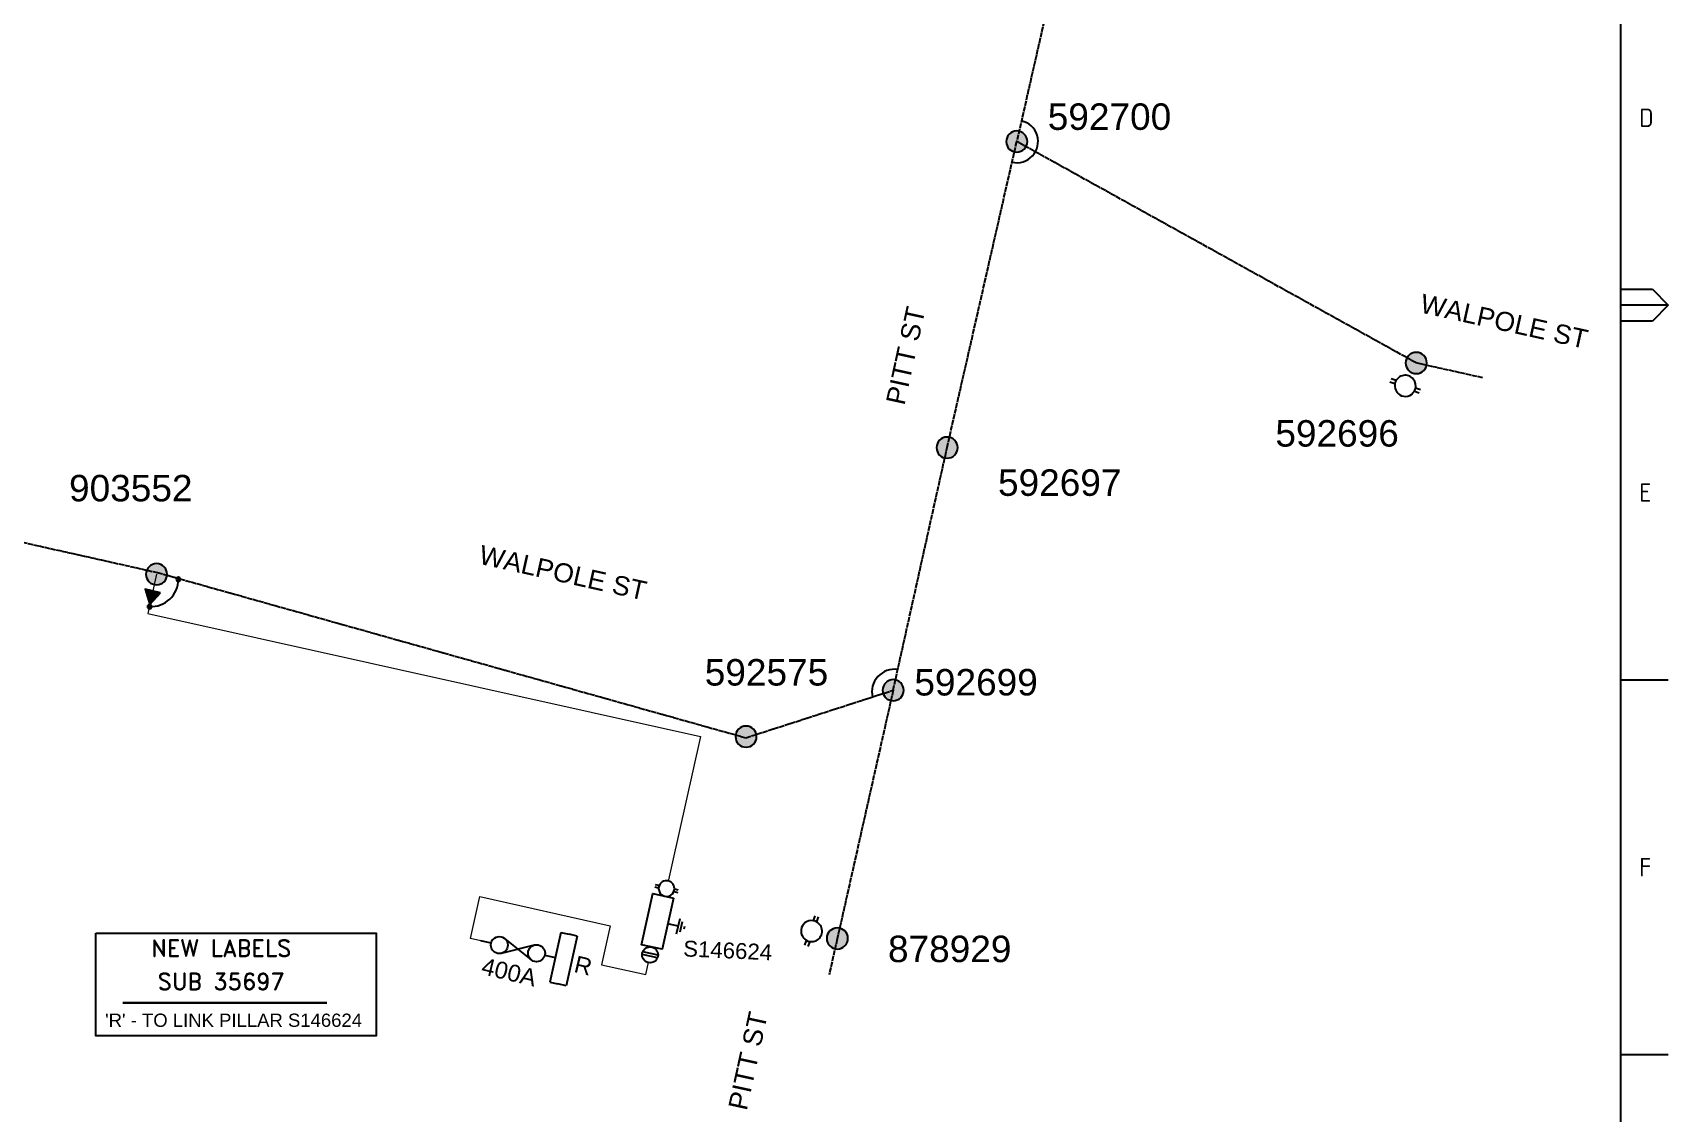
# Paper-space layout 'Sheet (2)' of a CAD drawing. Header units: metres. Extents: x -30 to 845, y -5 to 581.
# Drawn here: x 536 to 844.8, y 135.2 to 339.2 of the extents above; entities that cross this region are included whole.
import ezdxf
from ezdxf.enums import TextEntityAlignment as Align

# ---------------------------------------------------------------- set-up
doc = ezdxf.new("R2010")
doc.units = ezdxf.units.M
doc.linetypes.add('Cable Exist OH', pattern=[1, 1, 0])
doc.layers.get('0').update_dxf_attribs({"color": 6})
for name, color, linetype in [('_User Miscellaneous1', 7, 'Continuous'), ('_User Miscellaneous6', 7, 'Continuous'), ('Equip_LV_EXT', 7, 'Continuous'), ('Equip_LV_NEW', 2, 'Continuous'), ('Equip_SP_LV_EXT', 7, 'Continuous'), ('Mains_LV_EXT', 7, 'Continuous'), ('Mains_LV_NEW_T84', 2, 'Continuous'), ('Notes', 7, 'Continuous'), ('Notes_SP_MISC', 7, 'Continuous'), ('SupportsOH_SP_TR_HV_LV_SL_EXT', 7, 'Continuous')]:
    doc.layers.add(name, color=color, linetype=linetype)
doc.layers.add('Cadastre Roads_SP_EXT', color=7, linetype='Continuous', lineweight=5)
doc.styles.add('Elec', font='romand__.ttf')
doc.styles.add('iecISOCP', font='isocp.shx')
doc.styles.add('POLE_LABEL', font='arial.ttf')
doc.styles.get("Standard").update_dxf_attribs({"font": 'arial.ttf'})
doc.linetypes.add('Cable New UG', pattern='A,7,-0.25,["x",Standard,S=2,R=0,X=0.2,Y=-0.8],-2.1', length=9.35)
doc.linetypes.add('IE Trench HV', pattern='A,7,-0.2,["/",Standard,S=3,R=0,X=0.6,Y=-1.4],-2.5', length=9.7)

# ---------------------------------------------------------------- blocks, each defined once
blk = doc.blocks.new('A1_FRAME_TITLE')
at = {"layer": 'Notes', "color": 3, "linetype": 'Continuous'}
blk.add_line((844.88, 5.97), (844.88, 574.39), dxfattribs=at)
at = {"layer": 'Notes', "linetype": 'Continuous'}
for p, q in [((844.88, 293.18), (850.87, 293.18)), ((850.87, 293.18), (853.87, 290.18)), ((853.87, 290.18), (844.87, 290.18)), ((850.87, 287.18), (844.88, 287.18)), ((853.87, 290.18), (850.87, 287.18)), ((844.87, 219.43), (853.87, 219.43)), ((844.87, 148.68), (853.87, 148.68))]:
    blk.add_line(p, q, dxfattribs=at)
at = {"layer": 'Notes', "color": 7, "style": 'iecISOCP'}
for s, p in [('D', (848.39, 323.81)), ('E', (848.39, 253.06)), ('F', (848.39, 182.31))]:
    blk.add_text(s, height=3.5, dxfattribs=at).set_placement(p)
at = {"layer": 'Notes', "color": 7, "style": 'iecISOCP', "flags": 8}
blk.add_attdef('VERSION_NO', text='', height=2.5, rotation=90, dxfattribs=at).set_placement((302.04, 43.81), align=Align.MIDDLE_CENTER)
at = {"layer": 'Notes', "color": 7, "style": 'iecISOCP'}
for tag, p in [('CAP_NO', (513.19, 43.46)), ('IE_NUM', (513.05, 37.81)), ('REF_No_1', (335.24, 32.31)), ('REF_1', (362.52, 32.31)), ('GEN_WO', (441.71, 31.76)), ('HV_SWITCH', (513.46, 32.16)), ('REF_No_2', (335.24, 26.31)), ('REF_2', (362.52, 26.31)), ('OH_WO', (441.71, 25.81)), ('UBD_REF', (513.05, 25.83)), ('REF_No_3', (335.24, 20.31)), ('REF_3', (362.52, 20.31)), ('UG_WO', (441.71, 20.05)), ('GIS_MAP_No', (513.05, 20.04)), ('REF_No_4', (335.24, 14.31)), ('REF_4', (362.52, 14.31)), ('SUB_WO', (441.71, 13.81)), ('HV_OP_DIAG', (513.33, 14.2)), ('LGA', (512.95, 7.78))]:
    blk.add_attdef(tag, p, '', height=2.5, dxfattribs=at)
for tag, p in [('scale', (567.76, 33.27)), ('DRAWN', (567.76, 24.93)), ('DATE', (567.76, 16.88)), ('CHD', (567.76, 8.37)), ('DESIGN', (605.62, 9.15))]:
    blk.add_attdef(tag, text='', height=2.5, dxfattribs=at).set_placement(p, align=Align.CENTER)
at = {"layer": 'Notes', "color": 4, "style": 'iecISOCP'}
blk.add_attdef('NUM', text='', height=7, dxfattribs=at).set_placement((812.88, 20.12), align=Align.MIDDLE_CENTER)
at = {"layer": 'Notes', "color": 1, "style": 'iecISOCP'}
blk.add_attdef('REV', text='', height=5, dxfattribs=at).set_placement((840.57, 17.1), align=Align.CENTER)
at = {"layer": 'Notes', "color": 7, "style": 'iecISOCP'}
for tag, p in [('NS', (811.23, 8.12)), ('SHTS', (825.93, 8.12))]:
    blk.add_attdef(tag, text='', height=2.5, dxfattribs=at).set_placement(p, align=Align.MIDDLE)
at = {"layer": 'Notes', "style": 'iecISOCP'}
blk.add_attdef('ExportID', (-11.47, 2.39), '', height=2.5, dxfattribs=at)
at = {"layer": 'Notes', "style": 'iecISOCP', "flags": 1}
for tag, p in [('ProjectType', (-6.37, -26.8)), ('ProjectNumber', (3.01, -26.82)), ('DrawingNumber', (14.96, -26.8)), ('ProjectDescription', (27.02, -26.83)), ('ExportDate', (39.74, -26.79)), ('ExportUserName', (48.61, -26.8)), ('DesignerCompanyName', (60.94, -26.79)), ('ExportAreaOfInterest', (76.55, -26.81)), ('GIS_SUCCESS', (91.45, -26.78)), ('CAD_SUCCESS', (101.24, -26.78)), ('DEPOTCODE', (111.56, -26.88)), ('ExportCategories', (119.53, -26.8)), ('Comments', (133.84, -26.88))]:
    blk.add_attdef(tag, p, '', height=1, dxfattribs=at)
blk = doc.blocks.new('LV_OH_LINKS_OPEN_EXT')
for p, q in [((-0.17, 4.97), (-0.17, 5.46)), ((0.17, 4.97), (0.17, 5.46)), ((-0.17, 3), (-0.17, 2.5)), ((0.17, 3), (0.17, 2.5))]:
    blk.add_line(p, q)
blk.add_lwpolyline([(0, 2.99, 1), (0, 4.98, 1)], format="xyb", close=True)
at = {"flags": 9}
for tag, p in [('ACTUAL_STATUS', (0, 0)), ('CONSTRUCTED_VOLTAGE', (0, -0.2)), ('OPERATING_VOLTAGE', (0, -0.6)), ('ORIENTATION', (0, -0.8)), ('OWNED_BY', (0, -1)), ('STATE', (0, -1.2)), ('SWITCH_TYPE', (0, -1.4)), ('NO_PHASES', (0, -0.4)), ('USAGE', (0, -1.6)), ('LEGEND', (0, -1.8)), ('NOTES', (0, -2))]:
    blk.add_attdef(tag, text='', height=0.2, dxfattribs=at).set_placement(p, align=Align.MIDDLE_LEFT)
at = {"flags": 1}
blk.add_attdef('Z', (0, 0), '', height=0.2, dxfattribs=at)
blk = doc.blocks.new('POLE_EXT')
blk.add_hatch(color=256).paths.add_polyline_path([(-1, 0, 1), (1, 0, 1)])
blk.add_lwpolyline([(-1, 0, 1), (1, 0, 1)], format="xyb", close=True)
for tag, height, flags, p in [('pNumber', 2.5, 8, (-17.84, 2.07)), ('OWNED_BY', 0.2, 9, (1.35, -0.4)), ('SPECIAL_USE', 0.2, 9, (1.35, -0.8)), ('STATE', 0.2, 9, (1.35, -1)), ('cLV', 0.2, 9, (1.35, -1.4)), ('hDepth', 0.2, 9, (1.35, -1.6)), ('PARENT', 0.2, 9, (1.35, -0.6)), ('USAGE', 0.2, 9, (1.35, -1.2)), ('hDia', 0.2, 9, (1.35, -1.8)), ('cHV', 0.2, 9, (1.35, -2)), ('LBRACKET', 0.2, 9, (1.35, -2.2)), ('LExisting', 0.2, 9, (1.35, -2.4)), ('LANTNUMBER', 0.2, 9, (1.35, -2.6)), ('LOther', 0.2, 9, (1.35, -2.8)), ('LRemove', 0.2, 9, (1.35, -3)), ('cLinedev', 0.2, 9, (1.35, -3.4)), ('pExisting', 0.2, 9, (1.35, -3.8)), ('pFooting', 0.2, 9, (1.35, -4.4)), ('pNew', 0.2, 9, (1.35, -4.6)), ('LEGEND', 0.2, 9, (1.35, -3.2)), ('LOCATION', 0.2, 9, (1.35, -3.6)), ('PFNUMBER', 0.2, 9, (1.35, -4)), ('NEWPFNUMBER', 0.2, 9, (1.35, -4.2)), ('pRelocate', 0.2, 9, (1.35, -5)), ('pRemove', 0.2, 9, (1.35, -5.2)), ('pReplace', 0.2, 9, (1.35, -5.4)), ('pStay', 0.2, 9, (1.35, -5.6)), ('pType', 0.2, 9, (1.35, -5.8)), ('cspan', 0.2, 9, (1.35, -6)), ('STREETNAME', 0.2, 9, (1.35, -6.2)), ('SUBURB', 0.2, 9, (1.35, -6.4)), ('OPERATED_BY', 0.2, 9, (1.36, -7.01)), ('NOTES', 0.2, 9, (1.35, -6.6)), ('MAINTAINED_BY', 0.2, 9, (1.36, -6.81))]:
    blk.add_attdef(tag, text='', height=height, dxfattribs=dict(flags=flags)).set_placement(p, align=Align.MIDDLE_LEFT)
at = {"style": 'POLE_LABEL'}
for tag, height, flags, p in [('ASSET_NUM', 2.5, 8, (2, 2)), ('STRUCTURE_PLANT_NUMBER', 0.2, 9, (1.35, 0.03)), ('STREET_CODE', 0.2, 9, (1.35, -0.2))]:
    blk.add_attdef(tag, text='', height=height, dxfattribs=dict(at, flags=flags)).set_placement(p, align=Align.MIDDLE_LEFT)
at = {"flags": 1}
blk.add_attdef('Z', (1.35, -7.33), '', height=0.2, dxfattribs=at)
blk = doc.blocks.new('*U60')
for tag, flags, p in [('STREETNAME', 9, (1.5, 0)), ('Z', 1, (1.5, -0.6)), ('LOCATION', 9, (1.5, -0.2)), ('NOTES', 9, (1.5, -0.4))]:
    blk.add_attdef(tag, text='', height=0.2, dxfattribs=dict(flags=flags)).set_placement(p, align=Align.MIDDLE_LEFT)
blk.add_wipeout([(-2.47, 3), (2.47, 3), (2.47, 1.02), (-2.47, 1.02)])
at = {"lineweight": -3}
blk.add_lwpolyline([(-2.47, 3), (2.47, 3), (2.47, 1.02), (-2.47, 1.02)], close=True, dxfattribs=at)
for tag, height, flags, p in [('ASSET_NUM', 2.5, 8, (2, 4)), ('STREET_CODE', 0.2, 9, (1.5, 2)), ('OWNED_BY', 0.2, 9, (1.5, 1.8)), ('OPERATED_BY', 0.2, 9, (1.5, 1.6)), ('STATE', 0.2, 9, (1.5, 1.2)), ('SUPPORT_TYPE', 0.2, 9, (1.5, 1)), ('SUBURB', 0.2, 9, (1.5, 0.2)), ('MAINTAINED_BY', 0.2, 9, (1.5, 1.4)), ('USAGE', 0.2, 9, (1.5, 0.8)), ('LEGEND', 0.2, 9, (1.5, 0.6)), ('PARENT', 0.2, 9, (1.5, 0.4))]:
    blk.add_attdef(tag, text='', height=height, dxfattribs=dict(flags=flags)).set_placement(p, align=Align.MIDDLE_LEFT)
blk = doc.blocks.new('UGOH_NEW')
blk.add_hatch(color=256).paths.add_polyline_path([(-0.75, 1.7), (0.75, 1.7), (0, 3)])
at = {"color": 1}
blk.add_lwpolyline([(-0.75, 1.7), (0.75, 1.7), (0, 3)], close=True, dxfattribs=at)
for tag, flags, p in [('CONSTRUCTED_VOLTAGE', 9, (1.5, 0)), ('ACTUAL_STATUS', 9, (1.5, -1.6)), ('OPERATING_VOLTAGE', 9, (1.5, -0.2)), ('ORIENTATION', 9, (1.5, -0.4)), ('STATE', 9, (1.5, -0.6)), ('OWNED_BY', 9, (1.5, -1)), ('OPERATED_BY', 9, (1.5, -1.2)), ('USAGE', 9, (1.5, -0.8)), ('MAINTAINED_BY', 9, (1.5, -1.4)), ('TYPE', 1, (1.5, -2)), ('NUMBER_OF_PHASES', 9, (1.5, -1.8))]:
    blk.add_attdef(tag, text='', height=0.2, dxfattribs=dict(flags=flags)).set_placement(p, align=Align.MIDDLE_LEFT)
blk = doc.blocks.new('LV_UG_DFUSE_CLOSED_NEW')
for points in [[(1, 0), (0, 0)], [(5.04, 0.73), (2.16, -0.72)], [(5.05, -0.71), (2.16, 0.72)], [(6.2, 0.01), (7.2, 0.01)]]:
    blk.add_lwpolyline(points)
for centre in [(1.8, 0), (5.4, 0.01)]:
    blk.add_circle(centre, 0.8)
for tag, flags, p in [('ACTUAL_STATUS', 9, (1.5, 0)), ('CONSTRUCTED_VOLTAGE', 9, (1.5, -0.2)), ('OPERATED_BY', 9, (1.5, -0.6)), ('OWNED_BY', 9, (1.5, -1)), ('OPERATING_VOLTAGE', 9, (1.5, -1.2)), ('ORIENTATION', 9, (1.5, -1.4)), ('STATE', 9, (1.5, -1.6)), ('NO_PHASES', 9, (1.5, -0.4)), ('MAINTAINED_BY', 9, (1.5, -0.8)), ('SWITCH_TYPE', 9, (1.5, -1.8)), ('Z', 1, (1.5, -2.4)), ('USAGE', 9, (1.5, -2)), ('NOTES', 9, (1.5, -2.2))]:
    blk.add_attdef(tag, text='', height=0.2, dxfattribs=dict(flags=flags)).set_placement(p, align=Align.MIDDLE_LEFT)
blk = doc.blocks.new('SWGR_LV_F_NEW')
at = {"layer": 'Equip_LV_NEW'}
for p, q in [((-1.6, 0), (-1.6, 4.8)), ((-1.6, 4.8), (-0.8, 4.8)), ((0, 4.8), (-0.8, 4.8)), ((0, 0), (0, 4.8)), ((-1.6, 0), (-0.8, 0)), ((0, 0), (-0.8, 0))]:
    blk.add_line(p, q, dxfattribs=at)
blk.add_blockref('LV_UG_DFUSE_CLOSED_NEW', (0, 2.41), dxfattribs=at)
blk = doc.blocks.new('LV_UG_LINKS_CLOSED_EXT')
blk.add_wipeout([(-1.06, 1.06), (-1.18, 0.92), (-1.29, 0.76), (-1.37, 0.59), (-1.43, 0.42), (-1.48, 0.23), (-1.49, 0.05), (-1.49, -0.14), (-1.46, -0.33), (-1.41, -0.51), (-1.33, -0.68), (-1.24, -0.84), (-1.12, -0.99), (-0.99, -1.12), (-0.84, -1.24), (-0.68, -1.33), (-0.51, -1.41), (-0.33, -1.46), (-0.14, -1.49), (0.05, -1.49), (0.23, -1.48), (0.42, -1.43), (0.59, -1.37), (0.76, -1.29), (0.92, -1.18), (1.06, -1.06), (1.18, -0.92), (1.29, -0.76), (1.37, -0.59), (1.43, -0.42), (1.48, -0.23), (1.49, -0.05), (1.49, 0.14), (1.46, 0.33), (1.41, 0.51), (1.33, 0.68), (1.24, 0.84), (1.12, 0.99), (0.99, 1.12), (0.84, 1.24), (0.68, 1.33), (0.51, 1.41), (0.33, 1.46), (0.14, 1.49), (-0.05, 1.49), (-0.23, 1.48), (-0.42, 1.43), (-0.59, 1.37), (-0.76, 1.29), (-0.92, 1.18)])
for p, q in [((-0.25, -1.48), (-0.25, 1.48)), ((0.25, -1.48), (0.25, 1.48))]:
    blk.add_line(p, q)
blk.add_circle((0, 0), 1.5)
at = {"flags": 9}
for tag, p in [('ACTUAL_STATUS', (0, 0)), ('CONSTRUCTED_VOLTAGE', (0, -0.2)), ('OPERATING_VOLTAGE', (0, -0.6)), ('ORIENTATION', (0, -0.8)), ('STATE', (0, -1)), ('SWITCH_TYPE', (0, -1.2)), ('NO_PHASES', (0, -0.4)), ('USAGE', (0, -1.4)), ('NOTES', (0, -1.6))]:
    blk.add_attdef(tag, text='', height=0.2, dxfattribs=at).set_placement(p, align=Align.MIDDLE_LEFT)
at = {"flags": 1}
blk.add_attdef('Z', (0, 0), '', height=0.2, dxfattribs=at)
blk = doc.blocks.new('LV_UG_LINKS_OPEN_EXT')
for p, q in [((-0.25, 1.47), (-0.25, 2.22)), ((0.25, 1.47), (0.25, 2.22)), ((-0.25, -1.47), (-0.25, -2.22)), ((0.25, -1.47), (0.25, -2.22))]:
    blk.add_line(p, q)
at = {"flags": 9}
for tag, p in [('ACTUAL_STATUS', (0, 0)), ('CONSTRUCTED_VOLTAGE', (0, -0.2)), ('OPERATING_VOLTAGE', (0, -0.6)), ('ORIENTATION', (0, -0.8)), ('STATE', (0, -1)), ('SWITCH_TYPE', (0, -1.2)), ('NO_PHASES', (0, -0.4)), ('USAGE', (0, -1.4)), ('NOTES', (0, -1.6))]:
    blk.add_attdef(tag, text='', height=0.2, dxfattribs=at).set_placement(p, align=Align.MIDDLE_LEFT)
at = {"flags": 1}
blk.add_attdef('Z', (0, 0), '', height=0.2, dxfattribs=at)
blk.add_wipeout([(-0.25, 1.47), (-0.43, 1.43), (-0.61, 1.36), (-0.77, 1.28), (-0.93, 1.17), (-1.07, 1.05), (-1.19, 0.9), (-1.29, 0.75), (-1.38, 0.58), (-1.44, 0.4), (-1.48, 0.22), (-1.49, 0.03), (-1.49, -0.16), (-1.45, -0.34), (-1.4, -0.52), (-1.32, -0.69), (-1.23, -0.85), (-1.11, -1), (-0.98, -1.13), (-0.83, -1.24), (-0.66, -1.34), (-0.49, -1.41), (-0.31, -1.46), (-0.13, -1.49), (0.06, -1.49), (0.25, -1.47), (0.43, -1.43), (0.61, -1.36), (0.77, -1.28), (0.93, -1.17), (1.07, -1.05), (1.19, -0.9), (1.29, -0.75), (1.38, -0.58), (1.44, -0.4), (1.48, -0.22), (1.49, -0.03), (1.49, 0.16), (1.45, 0.34), (1.4, 0.52), (1.32, 0.69), (1.23, 0.85), (1.11, 1), (0.98, 1.13), (0.83, 1.24), (0.66, 1.34), (0.49, 1.41), (0.31, 1.46), (0.13, 1.49), (-0.06, 1.49)])
blk.add_lwpolyline([(0, -1.49, 1), (0, 1.49, 1)], format="xyb", close=True)
blk = doc.blocks.new('Earth')
for p, q in [((0, -2.04), (0, 0)), ((-1.5, -2.04), (1.5, -2.04)), ((-1, -2.64), (1, -2.64)), ((-0.25, -3.24), (0.25, -3.24))]:
    blk.add_line(p, q)

psp = doc.layouts.new('Sheet (2)')

# ---------------------------------------------------------------- linework, layer by layer
at = {"layer": '_User Miscellaneous1', "flags": 128}
psp.add_lwpolyline([(558.1, 230.88, 0.423434), (563.54, 236.03, 1.420207)], format="xyb", dxfattribs=at)
at = {"layer": 'Mains_LV_EXT', "linetype": 'Cable Exist OH'}
for points in [[(734.5, 374.68), (721.8, 318.69)], [(708.65, 260.9), (721.8, 318.69)], [(797.21, 276.88), (721.8, 318.69)], [(809.74, 274.08), (797.21, 276.88)], [(698.47, 215.09), (708.65, 260.9)], [(476.07, 256.04), (559.58, 237.32)], [(559.58, 237.32), (670.66, 206.11)], [(670.66, 206.11), (698.47, 215.09)], [(698.47, 215.09), (687.9, 168.12)], [(687.9, 168.12), (686.36, 161.33)]]:
    psp.add_lwpolyline(points, dxfattribs=at)
at = {"layer": 'Mains_LV_EXT', "linetype": 'Continuous'}
for points in [[(720.91, 314.79, 1.00297), (722.69, 322.59)], [(699.35, 218.99, 0.533431), (694.58, 213.78)]]:
    psp.add_lwpolyline(points, format="xyb", dxfattribs=at)
at = {"layer": 'Notes', "color": 7, "lineweight": 30}
psp.add_line((553.05, 156.09), (591.55, 156.09), dxfattribs=at)
at = {"layer": 'Notes', "color": 7}
psp.add_lwpolyline([(547.94, 169.23), (600.87, 169.23), (600.87, 149.84), (547.94, 149.84)], close=True, dxfattribs=at)

# ---------------------------------------------------------------- block references
at = {"layer": '_User Miscellaneous6'}
psp.add_blockref('A1_FRAME_TITLE', (-9.08, -2.39), dxfattribs=at)
at = {"layer": 'Equip_LV_NEW', "xscale": 2, "yscale": 2, "zscale": 2, "rotation": 167.4410564631114}
psp.add_blockref('UGOH_NEW', (559.45, 237.15), dxfattribs=at)
at = {"layer": 'Equip_LV_NEW', "linetype": 'IE Trench HV', "xscale": 1.999999999999998, "yscale": 1.999999999999998, "zscale": 1.999999999999998, "rotation": 167.4229803827274}
psp.add_blockref('SWGR_LV_F_NEW', (635.72, 169.35), dxfattribs=at)
at = {"layer": 'Equip_SP_LV_EXT'}
for p, xscale, yscale, zscale, rotation in [((787.64, 275.29), 2, 2, 2, 250.0118995515176), ((685.75, 177.1), 1.999999999999998, 1.999999999999998, 1.999999999999998, 160.2712421712384)]:
    psp.add_blockref('LV_OH_LINKS_OPEN_EXT', p, dxfattribs=dict(at, xscale=xscale, yscale=yscale, zscale=zscale, rotation=rotation))
at = {"layer": 'SupportsOH_SP_TR_HV_LV_SL_EXT'}
ref = psp.add_blockref('POLE_EXT', (721.8, 318.69), dxfattribs=dict(at, xscale=2, yscale=2, zscale=2))
ref.add_attrib('ASSET_NUM', '592700', dxfattribs={"layer": '0', "height": 5, "rotation": 0.0076, "style": 'POLE_LABEL'}).set_placement((727.65, 323.39), align=Align.MIDDLE_LEFT)
ref = psp.add_blockref('POLE_EXT', (797.21, 276.88), dxfattribs=dict(at, xscale=2, yscale=2, zscale=2))
ref.add_attrib('ASSET_NUM', '592696', dxfattribs={"layer": '0', "height": 5, "rotation": 0.0069, "style": 'POLE_LABEL'}).set_placement((793.92, 266.09), align=Align.TOP_RIGHT)
ref = psp.add_blockref('POLE_EXT', (708.65, 260.9), dxfattribs=dict(at, xscale=2, yscale=2, zscale=2))
ref.add_attrib('ASSET_NUM', '592697', dxfattribs={"layer": '0', "height": 5, "style": 'POLE_LABEL'}).set_placement((718.26, 254.29), align=Align.MIDDLE_LEFT)
ref = psp.add_blockref('POLE_EXT', (559.42, 236.99), dxfattribs=dict(at, xscale=2, yscale=2, zscale=2))
ref.add_attrib('ASSET_NUM', '903552', dxfattribs={"layer": '0', "height": 5, "style": 'POLE_LABEL'}).set_placement((542.9, 255.75), align=Align.TOP_LEFT)
at = {"layer": 'SupportsOH_SP_TR_HV_LV_SL_EXT', "xscale": 0.4, "yscale": 0.4, "zscale": 0.4}
for p in [(563.54, 236.03), (558.1, 230.88)]:
    psp.add_blockref('POLE_EXT', p, dxfattribs=at)
at = {"layer": 'SupportsOH_SP_TR_HV_LV_SL_EXT'}
ref = psp.add_blockref('POLE_EXT', (670.7, 206.33), dxfattribs=dict(at, xscale=2, yscale=2, zscale=2))
ref.add_attrib('ASSET_NUM', '592575', dxfattribs={"layer": '0', "height": 5, "style": 'POLE_LABEL'}).set_placement((686.21, 218.47), align=Align.MIDDLE_RIGHT)
ref = psp.add_blockref('POLE_EXT', (698.47, 215.09), dxfattribs=dict(at, xscale=2, yscale=2, zscale=2))
ref.add_attrib('ASSET_NUM', '592699', dxfattribs={"layer": '0', "height": 5, "rotation": 0.0367, "style": 'POLE_LABEL'}).set_placement((702.47, 216.59), align=Align.MIDDLE_LEFT)
ref = psp.add_blockref('POLE_EXT', (687.92, 168.22), dxfattribs=dict(at, xscale=2, yscale=2, zscale=2))
ref.add_attrib('ASSET_NUM', '878929', dxfattribs={"layer": '0', "height": 5, "style": 'POLE_LABEL'}).set_placement((697.49, 168.75), align=Align.TOP_LEFT)

# ---------------------------------------------------------------- texts
at = {"layer": 'Cadastre Roads_SP_EXT'}
for s, rotation, p in [('PITT ST', 77.685, (700.58, 268.74)), ('WALPOLE ST', 347.5381, (797.73, 286.46)), ('WALPOLE ST', 347.4524, (620.06, 239.01)), ('PITT ST', 77.685, (670.81, 135.57))]:
    psp.add_text(s, height=3.6, rotation=rotation, dxfattribs=at).set_placement(p)
at = {"layer": 'Equip_LV_NEW', "color": 2, "char_height": 3.195, "attachment_point": 1, "rotation": 346.5946}
for s, insert in [('{\\C7;400A}', (621.27, 164.65)), ('^IR', (638.77, 165.03))]:
    psp.add_mtext_dynamic_manual_height_columns(s, width=3.5747, gutter_width=4, heights=[0], dxfattribs=dict(at, insert=insert))
at = {"layer": 'Notes', "color": 7, "insert": (571.63, 163.24), "char_height": 3.15, "attachment_point": 5, "line_spacing_factor": 1.2, "style": 'Elec'}
psp.add_mtext('NEW LABELS\\PSUB 35697', dxfattribs=at)
at = {"layer": 'Notes', "color": 7, "insert": (549.71, 154.03), "char_height": 2.5, "width": 60.1341, "attachment_point": 1, "line_spacing_factor": 1.2}
psp.add_mtext("'R' - TO LINK PILLAR S146624", dxfattribs=at)

# ---------------------------------------------------------------- next in the draw order: block references
at = {"layer": 'Equip_LV_NEW'}
ref = psp.add_blockref('*U60', (650.06, 172.3), dxfattribs=dict(at, xscale=2, yscale=2, zscale=2, rotation=257.4229803827309))
ref.add_attrib('ASSET_NUM', 'S146624', dxfattribs={"layer": '0', "height": 3, "rotation": 357.423}).set_placement((658.85, 166.34), align=Align.MIDDLE_LEFT)

# ---------------------------------------------------------------- next in the draw order: linework, layer by layer
at = {"layer": 'Mains_LV_NEW_T84', "color": 2, "linetype": 'Cable New UG', "lineweight": 0, "flags": 128}
for points in [[(559.42, 236.99), (557.77, 229.58), (662.09, 206.34), (655.37, 176.18)], [(622.56, 167.32), (618.66, 168.19), (620.42, 176.12), (645.05, 170.63), (643.41, 163.25), (651.75, 161.39), (652.91, 166.59)]]:
    psp.add_lwpolyline(points, dxfattribs=at)

# ---------------------------------------------------------------- next in the draw order: block references
at = {"layer": 'Notes_SP_MISC', "color": 2, "rotation": 77.42298038272315}
psp.add_blockref('Earth', (655.92, 170.99), dxfattribs=at)

# ---------------------------------------------------------------- next in the draw order: block references
at = {"layer": 'Equip_LV_EXT'}
for name, p, rotation in [('LV_UG_LINKS_OPEN_EXT', (655.69, 177.64), 77.42298038273137), ('LV_UG_LINKS_CLOSED_EXT', (652.58, 165.12), 77.4229803827523)]:
    psp.add_blockref(name, p, dxfattribs=dict(at, rotation=rotation))

doc.saveas('drawing.dxf')
